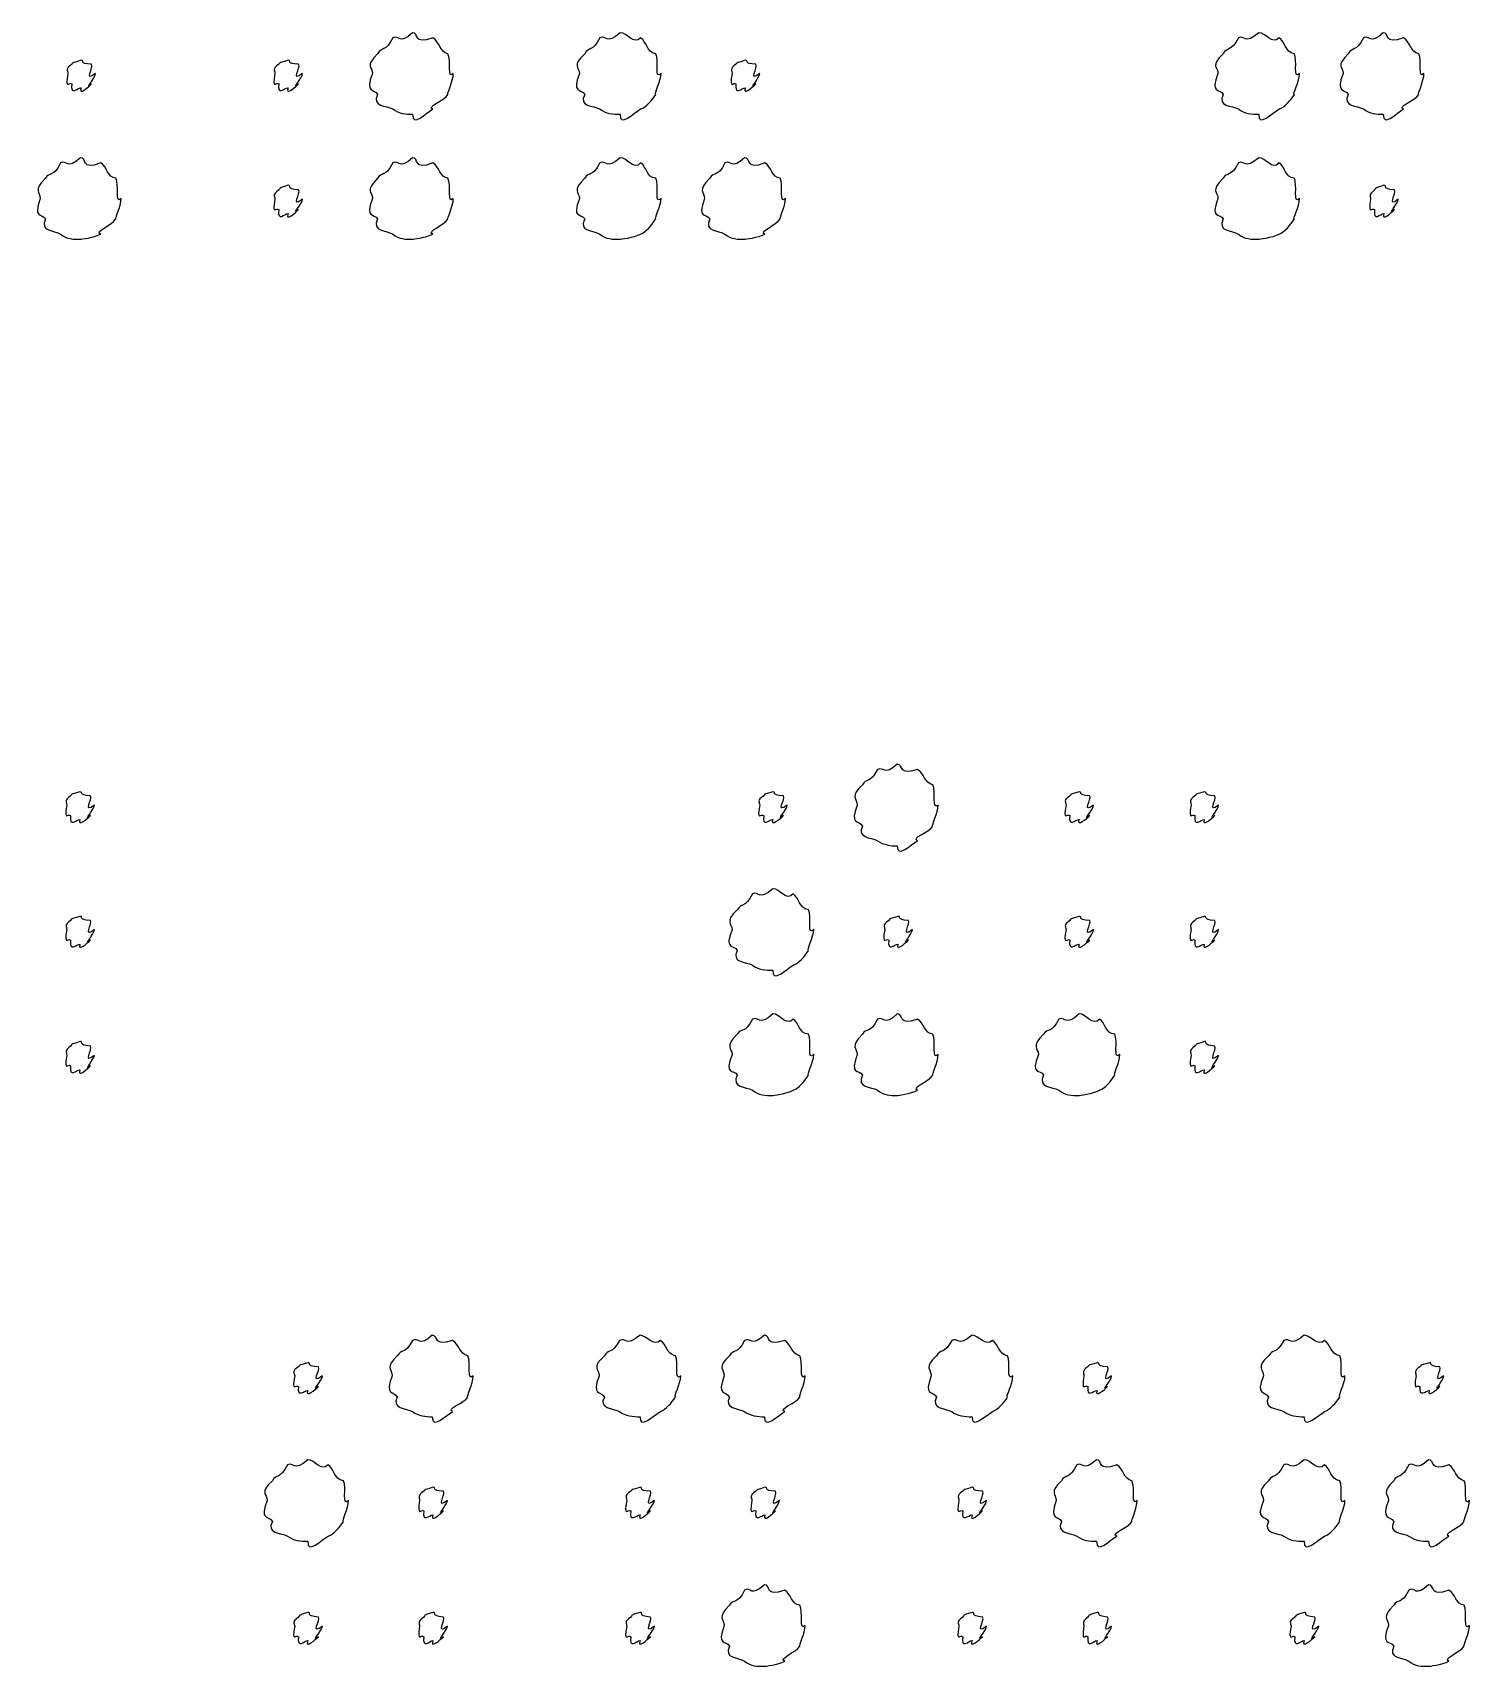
# Model space of a CAD drawing. Header units: millimetres. Extents: x -178 to -32, y 41 to 266.
# Drawn here: x -106.83 to -94.79, y 239.53 to 253.21 of the extents above; entities that cross this region are included whole.
import ezdxf

# ---------------------------------------------------------------- set-up
doc = ezdxf.new("R2010")
doc.units = ezdxf.units.MM
doc.layers.get('0').update_dxf_attribs({"linetype": 'CONTINUOUS'})

msp = doc.modelspace()

# ---------------------------------------------------------------- linework, layer by layer
at = {"color": 0}
for p, q in [((-103.643, 253.214), (-103.643, 253.214)), ((-101.903, 253.214), (-101.903, 253.214)), ((-96.5532, 253.214), (-96.5532, 253.214)), ((-95.5114, 253.214), (-95.5114, 253.214)), ((-106.42, 252.983), (-106.42, 252.983)), ((-104.685, 252.983), (-104.685, 252.983)), ((-100.855, 252.983), (-100.855, 252.983)), ((-106.425, 252.167), (-106.425, 252.167)), ((-103.643, 252.167), (-103.643, 252.167)), ((-101.903, 252.167), (-101.903, 252.167)), ((-100.861, 252.167), (-100.861, 252.167)), ((-96.5532, 252.167), (-96.5532, 252.167)), ((-104.685, 251.936), (-104.685, 251.936)), ((-95.5058, 251.936), (-95.5058, 251.936)), ((-99.5821, 247.088), (-99.5821, 247.088)), ((-106.43, 246.856), (-106.43, 246.856)), ((-100.624, 246.856), (-100.624, 246.856)), ((-98.0581, 246.856), (-98.0581, 246.856)), ((-97.0107, 246.856), (-97.0107, 246.856)), ((-100.624, 246.046), (-100.624, 246.046)), ((-106.43, 245.814), (-106.43, 245.814)), ((-99.5765, 245.814), (-99.5765, 245.814)), ((-98.0581, 245.814), (-98.0581, 245.814)), ((-97.0107, 245.814), (-97.0107, 245.814)), ((-100.624, 244.999), (-100.624, 244.999)), ((-99.5821, 244.999), (-99.5821, 244.999)), ((-98.0581, 244.999), (-98.0581, 244.999)), ((-106.43, 244.767), (-106.43, 244.767)), ((-97.0107, 244.767), (-97.0107, 244.767)), ((-103.478, 242.307), (-103.478, 242.307)), ((-101.737, 242.307), (-101.737, 242.307)), ((-100.695, 242.307), (-100.695, 242.307)), ((-98.9552, 242.307), (-98.9552, 242.307)), ((-96.1729, 242.307), (-96.1729, 242.307)), ((-104.52, 242.076), (-104.52, 242.076)), ((-97.9078, 242.076), (-97.9078, 242.076)), ((-95.1255, 242.076), (-95.1255, 242.076)), ((-104.52, 241.265), (-104.52, 241.265)), ((-97.9135, 241.265), (-97.9135, 241.265)), ((-96.1729, 241.265), (-96.1729, 241.265)), ((-95.1311, 241.265), (-95.1311, 241.265)), ((-103.472, 241.034), (-103.472, 241.034)), ((-101.737, 241.034), (-101.737, 241.034)), ((-100.69, 241.034), (-100.69, 241.034)), ((-98.9552, 241.034), (-98.9552, 241.034)), ((-100.695, 240.218), (-100.695, 240.218)), ((-95.1311, 240.218), (-95.1311, 240.218)), ((-104.52, 239.987), (-104.52, 239.987)), ((-103.472, 239.987), (-103.472, 239.987)), ((-101.737, 239.987), (-101.737, 239.987)), ((-98.9552, 239.987), (-98.9552, 239.987)), ((-97.9078, 239.987), (-97.9078, 239.987)), ((-96.1729, 239.987), (-96.1729, 239.987))]:
    msp.add_line(p, q, dxfattribs=at)
for points in [[(-103.643, 253.214), (-103.756, 253.107), (-103.753, 253.199), (-103.808, 253.17)], [(-103.472, 253.17), (-103.643, 253.107), (-103.584, 253.214), (-103.643, 253.214)], [(-101.903, 253.214), (-102.025, 253.107), (-102.018, 253.199), (-102.074, 253.17)], [(-101.732, 253.17), (-101.79, 253.107), (-101.843, 253.214), (-101.903, 253.214)], [(-96.5532, 253.214), (-96.6759, 253.107), (-96.6689, 253.199), (-96.7239, 253.17)], [(-96.3824, 253.17), (-96.4403, 253.107), (-96.4939, 253.214), (-96.5532, 253.214)], [(-95.5114, 253.214), (-95.6243, 253.107), (-95.6215, 253.199), (-95.6769, 253.17)], [(-95.3407, 253.17), (-95.5114, 253.107), (-95.4521, 253.214), (-95.5114, 253.214)], [(-103.808, 253.17), (-103.867, 253.049), (-103.905, 253.096), (-103.935, 253.038)], [(-103.346, 253.038), (-103.414, 253.049), (-103.417, 253.14), (-103.472, 253.17)], [(-102.074, 253.17), (-102.136, 253.049), (-102.17, 253.096), (-102.2, 253.038)], [(-101.605, 253.038), (-101.684, 253.049), (-101.679, 253.14), (-101.732, 253.17)], [(-96.7239, 253.17), (-96.786, 253.049), (-96.8206, 253.096), (-96.8509, 253.038)], [(-96.2554, 253.038), (-96.3341, 253.049), (-96.3299, 253.14), (-96.3824, 253.17)], [(-95.6769, 253.17), (-95.7347, 253.049), (-95.7732, 253.096), (-95.8035, 253.038)], [(-95.2137, 253.038), (-95.2828, 253.049), (-95.2853, 253.14), (-95.3407, 253.17)], [(-106.497, 252.95), (-106.554, 252.909), (-106.53, 252.902), (-106.53, 252.873)], [(-106.42, 252.983), (-106.51, 252.953), (-106.475, 252.972), (-106.497, 252.95)], [(-106.332, 252.95), (-106.443, 252.953), (-106.383, 252.983), (-106.42, 252.983)], [(-106.299, 252.873), (-106.399, 252.791), (-106.31, 252.928), (-106.332, 252.95)], [(-104.762, 252.95), (-104.823, 252.909), (-104.795, 252.902), (-104.795, 252.873)], [(-104.685, 252.983), (-104.779, 252.953), (-104.74, 252.972), (-104.762, 252.95)], [(-104.597, 252.95), (-104.713, 252.953), (-104.648, 252.983), (-104.685, 252.983)], [(-104.564, 252.873), (-104.668, 252.791), (-104.575, 252.928), (-104.597, 252.95)], [(-103.935, 253.038), (-104.043, 252.935), (-103.979, 252.928), (-103.979, 252.873)], [(-103.301, 252.873), (-103.356, 252.817), (-103.315, 252.983), (-103.346, 253.038)], [(-102.2, 253.038), (-102.312, 252.935), (-102.245, 252.928), (-102.245, 252.873)], [(-101.561, 252.873), (-101.622, 252.817), (-101.575, 252.983), (-101.605, 253.038)], [(-100.933, 252.95), (-100.989, 252.909), (-100.966, 252.902), (-100.966, 252.873)], [(-100.855, 252.983), (-100.945, 252.953), (-100.911, 252.972), (-100.933, 252.95)], [(-100.767, 252.95), (-100.879, 252.953), (-100.818, 252.983), (-100.855, 252.983)], [(-100.734, 252.873), (-100.835, 252.791), (-100.745, 252.928), (-100.767, 252.95)], [(-96.8509, 253.038), (-96.9624, 252.935), (-96.895, 252.928), (-96.895, 252.873)], [(-96.2113, 252.873), (-96.272, 252.817), (-96.2251, 252.983), (-96.2554, 253.038)], [(-95.8035, 253.038), (-95.9111, 252.935), (-95.8476, 252.928), (-95.8476, 252.873)], [(-95.1696, 252.873), (-95.2246, 252.817), (-95.1833, 252.983), (-95.2137, 253.038)], [(-106.53, 252.873), (-106.554, 252.725), (-106.519, 252.807), (-106.497, 252.785)], [(-106.332, 252.785), (-106.399, 252.725), (-106.299, 252.835), (-106.299, 252.873)], [(-104.795, 252.873), (-104.823, 252.725), (-104.784, 252.807), (-104.762, 252.785)], [(-104.597, 252.785), (-104.668, 252.725), (-104.564, 252.835), (-104.564, 252.873)], [(-103.979, 252.873), (-104.043, 252.699), (-103.964, 252.752), (-103.935, 252.696)], [(-103.346, 252.696), (-103.356, 252.699), (-103.301, 252.809), (-103.301, 252.873)], [(-102.245, 252.873), (-102.312, 252.699), (-102.229, 252.752), (-102.2, 252.696)], [(-101.605, 252.696), (-101.622, 252.699), (-101.561, 252.809), (-101.561, 252.873)], [(-100.966, 252.873), (-100.989, 252.725), (-100.955, 252.807), (-100.933, 252.785)], [(-100.767, 252.785), (-100.835, 252.725), (-100.734, 252.835), (-100.734, 252.873)], [(-96.895, 252.873), (-96.9624, 252.699), (-96.8798, 252.752), (-96.8509, 252.696)], [(-96.2554, 252.696), (-96.272, 252.699), (-96.2113, 252.809), (-96.2113, 252.873)], [(-95.8476, 252.873), (-95.9111, 252.699), (-95.8324, 252.752), (-95.8035, 252.696)], [(-95.2137, 252.696), (-95.2246, 252.699), (-95.1696, 252.809), (-95.1696, 252.873)], [(-106.497, 252.785), (-106.51, 252.681), (-106.449, 252.752), (-106.42, 252.752)], [(-106.42, 252.752), (-106.443, 252.681), (-106.354, 252.762), (-106.332, 252.785)], [(-104.762, 252.785), (-104.779, 252.681), (-104.714, 252.752), (-104.685, 252.752)], [(-104.685, 252.752), (-104.713, 252.681), (-104.619, 252.762), (-104.597, 252.785)], [(-103.935, 252.696), (-103.985, 252.593), (-103.864, 252.604), (-103.808, 252.575)], [(-103.472, 252.575), (-103.533, 252.593), (-103.374, 252.644), (-103.346, 252.696)], [(-102.2, 252.696), (-102.253, 252.593), (-102.129, 252.604), (-102.074, 252.575)], [(-101.732, 252.575), (-101.684, 252.593), (-101.638, 252.644), (-101.605, 252.696)], [(-100.933, 252.785), (-100.945, 252.681), (-100.884, 252.752), (-100.855, 252.752)], [(-100.855, 252.752), (-100.879, 252.681), (-100.789, 252.762), (-100.767, 252.785)], [(-96.8509, 252.696), (-96.9031, 252.593), (-96.7793, 252.604), (-96.7239, 252.575)], [(-96.3824, 252.575), (-96.3341, 252.593), (-96.2886, 252.644), (-96.2554, 252.696)], [(-95.8035, 252.696), (-95.8532, 252.593), (-95.7319, 252.604), (-95.6769, 252.575)], [(-95.3407, 252.575), (-95.401, 252.593), (-95.2426, 252.644), (-95.2137, 252.696)], [(-103.808, 252.575), (-103.756, 252.534), (-103.698, 252.531), (-103.643, 252.531)], [(-103.643, 252.531), (-103.643, 252.417), (-103.528, 252.545), (-103.472, 252.575)], [(-102.074, 252.575), (-102.025, 252.534), (-101.961, 252.531), (-101.903, 252.531)], [(-101.903, 252.531), (-101.908, 252.417), (-101.787, 252.545), (-101.732, 252.575)], [(-96.7239, 252.575), (-96.6759, 252.534), (-96.611, 252.531), (-96.5532, 252.531)], [(-96.5532, 252.531), (-96.5588, 252.417), (-96.4374, 252.545), (-96.3824, 252.575)], [(-95.6769, 252.575), (-95.6243, 252.534), (-95.5664, 252.531), (-95.5114, 252.531)], [(-95.5114, 252.531), (-95.5114, 252.417), (-95.3957, 252.545), (-95.3407, 252.575)], [(-106.591, 252.123), (-106.649, 251.998), (-106.687, 252.052), (-106.718, 251.996)], [(-106.425, 252.167), (-106.539, 252.057), (-106.536, 252.152), (-106.591, 252.123)], [(-106.255, 252.123), (-106.425, 252.057), (-106.366, 252.167), (-106.425, 252.167)], [(-106.128, 251.996), (-106.197, 251.998), (-106.2, 252.093), (-106.255, 252.123)], [(-103.808, 252.123), (-103.867, 251.998), (-103.905, 252.052), (-103.935, 251.996)], [(-103.643, 252.167), (-103.756, 252.057), (-103.753, 252.152), (-103.808, 252.123)], [(-103.472, 252.123), (-103.643, 252.057), (-103.584, 252.167), (-103.643, 252.167)], [(-103.346, 251.996), (-103.414, 251.998), (-103.417, 252.093), (-103.472, 252.123)], [(-102.074, 252.123), (-102.136, 251.998), (-102.17, 252.052), (-102.2, 251.996)], [(-101.903, 252.167), (-102.025, 252.057), (-102.018, 252.152), (-102.074, 252.123)], [(-101.732, 252.123), (-101.79, 252.057), (-101.843, 252.167), (-101.903, 252.167)], [(-101.605, 251.996), (-101.684, 251.998), (-101.679, 252.093), (-101.732, 252.123)], [(-101.026, 252.123), (-101.084, 251.998), (-101.123, 252.052), (-101.153, 251.996)], [(-100.861, 252.167), (-100.974, 252.057), (-100.971, 252.152), (-101.026, 252.123)], [(-100.69, 252.123), (-100.861, 252.057), (-100.802, 252.167), (-100.861, 252.167)], [(-100.563, 251.996), (-100.632, 251.998), (-100.635, 252.093), (-100.69, 252.123)], [(-96.7239, 252.123), (-96.786, 251.998), (-96.8206, 252.052), (-96.8509, 251.996)], [(-96.5532, 252.167), (-96.6759, 252.057), (-96.6689, 252.152), (-96.7239, 252.123)], [(-96.3824, 252.123), (-96.4403, 252.057), (-96.4939, 252.167), (-96.5532, 252.167)], [(-96.2554, 251.996), (-96.3341, 251.998), (-96.3299, 252.093), (-96.3824, 252.123)], [(-106.718, 251.996), (-106.825, 251.888), (-106.762, 251.883), (-106.762, 251.825)], [(-106.084, 251.825), (-106.139, 251.77), (-106.098, 251.941), (-106.128, 251.996)], [(-103.935, 251.996), (-104.043, 251.888), (-103.979, 251.883), (-103.979, 251.825)], [(-103.301, 251.825), (-103.356, 251.77), (-103.315, 251.941), (-103.346, 251.996)], [(-102.2, 251.996), (-102.312, 251.888), (-102.245, 251.883), (-102.245, 251.825)], [(-101.561, 251.825), (-101.622, 251.77), (-101.575, 251.941), (-101.605, 251.996)], [(-101.153, 251.996), (-101.261, 251.888), (-101.197, 251.883), (-101.197, 251.825)], [(-100.519, 251.825), (-100.574, 251.77), (-100.533, 251.941), (-100.563, 251.996)], [(-96.8509, 251.996), (-96.9624, 251.888), (-96.895, 251.883), (-96.895, 251.825)], [(-96.2113, 251.825), (-96.272, 251.77), (-96.2251, 251.941), (-96.2554, 251.996)], [(-104.762, 251.897), (-104.823, 251.854), (-104.795, 251.849), (-104.795, 251.82)], [(-104.685, 251.936), (-104.779, 251.903), (-104.74, 251.922), (-104.762, 251.897)], [(-104.597, 251.897), (-104.713, 251.903), (-104.648, 251.936), (-104.685, 251.936)], [(-104.564, 251.82), (-104.668, 251.737), (-104.575, 251.875), (-104.597, 251.897)], [(-95.583, 251.897), (-95.6395, 251.854), (-95.6162, 251.849), (-95.6162, 251.82)], [(-95.5058, 251.936), (-95.5954, 251.903), (-95.5611, 251.922), (-95.583, 251.897)], [(-95.4176, 251.897), (-95.5294, 251.903), (-95.4687, 251.936), (-95.5058, 251.936)], [(-95.3848, 251.82), (-95.4853, 251.737), (-95.3957, 251.875), (-95.4176, 251.897)], [(-106.762, 251.825), (-106.825, 251.649), (-106.747, 251.706), (-106.718, 251.655)], [(-106.128, 251.655), (-106.139, 251.649), (-106.084, 251.762), (-106.084, 251.825)], [(-104.795, 251.82), (-104.823, 251.674), (-104.784, 251.757), (-104.762, 251.732)], [(-104.762, 251.732), (-104.779, 251.627), (-104.714, 251.699), (-104.685, 251.699)], [(-104.685, 251.699), (-104.713, 251.627), (-104.619, 251.71), (-104.597, 251.732)], [(-104.597, 251.732), (-104.668, 251.674), (-104.564, 251.787), (-104.564, 251.82)], [(-103.979, 251.825), (-104.043, 251.649), (-103.964, 251.706), (-103.935, 251.655)], [(-103.346, 251.655), (-103.356, 251.649), (-103.301, 251.762), (-103.301, 251.825)], [(-102.245, 251.825), (-102.312, 251.649), (-102.229, 251.706), (-102.2, 251.655)], [(-101.605, 251.655), (-101.622, 251.649), (-101.561, 251.762), (-101.561, 251.825)], [(-101.197, 251.825), (-101.261, 251.649), (-101.182, 251.706), (-101.153, 251.655)], [(-100.563, 251.655), (-100.574, 251.649), (-100.519, 251.762), (-100.519, 251.825)], [(-96.895, 251.825), (-96.9624, 251.649), (-96.8798, 251.706), (-96.8509, 251.655)], [(-96.2554, 251.655), (-96.272, 251.649), (-96.2113, 251.762), (-96.2113, 251.825)], [(-95.6162, 251.82), (-95.6395, 251.674), (-95.6052, 251.757), (-95.583, 251.732)], [(-95.583, 251.732), (-95.5954, 251.627), (-95.5347, 251.699), (-95.5058, 251.699)], [(-95.5058, 251.699), (-95.5294, 251.627), (-95.4398, 251.71), (-95.4176, 251.732)], [(-95.4176, 251.732), (-95.4853, 251.674), (-95.3848, 251.787), (-95.3848, 251.82)], [(-106.718, 251.655), (-106.767, 251.546), (-106.646, 251.561), (-106.591, 251.528)], [(-106.255, 251.528), (-106.315, 251.546), (-106.157, 251.602), (-106.128, 251.655)], [(-103.935, 251.655), (-103.985, 251.546), (-103.864, 251.561), (-103.808, 251.528)], [(-103.472, 251.528), (-103.533, 251.546), (-103.374, 251.602), (-103.346, 251.655)], [(-102.2, 251.655), (-102.253, 251.546), (-102.129, 251.561), (-102.074, 251.528)], [(-101.732, 251.528), (-101.684, 251.546), (-101.638, 251.602), (-101.605, 251.655)], [(-101.153, 251.655), (-101.203, 251.546), (-101.081, 251.561), (-101.026, 251.528)], [(-100.69, 251.528), (-100.751, 251.546), (-100.592, 251.602), (-100.563, 251.655)], [(-96.8509, 251.655), (-96.9031, 251.546), (-96.7793, 251.561), (-96.7239, 251.528)], [(-96.3824, 251.528), (-96.3341, 251.546), (-96.2886, 251.602), (-96.2554, 251.655)], [(-106.591, 251.528), (-106.539, 251.484), (-106.481, 251.484), (-106.425, 251.484)], [(-106.425, 251.484), (-106.425, 251.484), (-106.31, 251.497), (-106.255, 251.528)], [(-103.808, 251.528), (-103.756, 251.484), (-103.698, 251.484), (-103.643, 251.484)], [(-103.643, 251.484), (-103.643, 251.484), (-103.528, 251.497), (-103.472, 251.528)], [(-102.074, 251.528), (-102.025, 251.484), (-101.961, 251.484), (-101.903, 251.484)], [(-101.903, 251.484), (-101.908, 251.484), (-101.787, 251.497), (-101.732, 251.528)], [(-101.026, 251.528), (-100.974, 251.484), (-100.916, 251.484), (-100.861, 251.484)], [(-100.861, 251.484), (-100.861, 251.484), (-100.745, 251.497), (-100.69, 251.528)], [(-96.7239, 251.528), (-96.6759, 251.484), (-96.611, 251.484), (-96.5532, 251.484)], [(-96.5532, 251.484), (-96.5588, 251.484), (-96.4374, 251.497), (-96.3824, 251.528)], [(-99.7476, 247.044), (-99.8054, 246.928), (-99.8439, 246.972), (-99.8742, 246.917)], [(-99.5821, 247.088), (-99.695, 246.986), (-99.6925, 247.072), (-99.7476, 247.044)], [(-99.4114, 247.044), (-99.5821, 246.986), (-99.5228, 247.088), (-99.5821, 247.088)], [(-99.2844, 246.917), (-99.3535, 246.928), (-99.356, 247.013), (-99.4114, 247.044)], [(-99.8742, 246.917), (-99.9818, 246.818), (-99.9183, 246.804), (-99.9183, 246.746)], [(-99.2403, 246.746), (-99.2957, 246.699), (-99.254, 246.862), (-99.2844, 246.917)], [(-106.507, 246.823), (-106.563, 246.787), (-106.54, 246.775), (-106.54, 246.746)], [(-106.43, 246.856), (-106.519, 246.832), (-106.485, 246.845), (-106.507, 246.823)], [(-106.341, 246.823), (-106.453, 246.832), (-106.392, 246.856), (-106.43, 246.856)], [(-106.308, 246.746), (-106.409, 246.67), (-106.319, 246.801), (-106.341, 246.823)], [(-100.701, 246.823), (-100.762, 246.787), (-100.734, 246.775), (-100.734, 246.746)], [(-100.624, 246.856), (-100.718, 246.832), (-100.679, 246.845), (-100.701, 246.823)], [(-100.536, 246.823), (-100.651, 246.832), (-100.587, 246.856), (-100.624, 246.856)], [(-100.503, 246.746), (-100.607, 246.67), (-100.514, 246.801), (-100.536, 246.823)], [(-98.135, 246.823), (-98.1957, 246.787), (-98.1682, 246.775), (-98.1682, 246.746)], [(-98.0581, 246.856), (-98.1516, 246.832), (-98.1131, 246.845), (-98.135, 246.823)], [(-97.9699, 246.823), (-98.0856, 246.832), (-98.0207, 246.856), (-98.0581, 246.856)], [(-97.9368, 246.746), (-98.0415, 246.67), (-97.9477, 246.801), (-97.9699, 246.823)], [(-97.088, 246.823), (-97.1444, 246.787), (-97.1208, 246.775), (-97.1208, 246.746)], [(-97.0107, 246.856), (-97.1003, 246.832), (-97.0657, 246.845), (-97.088, 246.823)], [(-96.9225, 246.823), (-97.034, 246.832), (-96.9733, 246.856), (-97.0107, 246.856)], [(-96.8894, 246.746), (-96.9899, 246.67), (-96.9003, 246.801), (-96.9225, 246.823)], [(-106.54, 246.746), (-106.563, 246.604), (-106.529, 246.68), (-106.507, 246.658)], [(-106.507, 246.658), (-106.519, 246.56), (-106.458, 246.625), (-106.43, 246.625)], [(-106.43, 246.625), (-106.453, 246.56), (-106.364, 246.636), (-106.341, 246.658)], [(-106.341, 246.658), (-106.409, 246.604), (-106.308, 246.709), (-106.308, 246.746)], [(-100.734, 246.746), (-100.762, 246.604), (-100.723, 246.68), (-100.701, 246.658)], [(-100.701, 246.658), (-100.718, 246.56), (-100.653, 246.625), (-100.624, 246.625)], [(-100.624, 246.625), (-100.651, 246.56), (-100.558, 246.636), (-100.536, 246.658)], [(-100.536, 246.658), (-100.607, 246.604), (-100.503, 246.709), (-100.503, 246.746)], [(-99.9183, 246.746), (-99.9818, 246.578), (-99.9031, 246.625), (-99.8742, 246.57)], [(-99.2844, 246.57), (-99.2957, 246.578), (-99.2403, 246.683), (-99.2403, 246.746)], [(-98.1682, 246.746), (-98.1957, 246.604), (-98.1572, 246.68), (-98.135, 246.658)], [(-98.135, 246.658), (-98.1516, 246.56), (-98.087, 246.625), (-98.0581, 246.625)], [(-98.0581, 246.625), (-98.0856, 246.56), (-97.9918, 246.636), (-97.9699, 246.658)], [(-97.9699, 246.658), (-98.0415, 246.604), (-97.9368, 246.709), (-97.9368, 246.746)], [(-97.1208, 246.746), (-97.1444, 246.604), (-97.1098, 246.68), (-97.088, 246.658)], [(-97.088, 246.658), (-97.1003, 246.56), (-97.0396, 246.625), (-97.0107, 246.625)], [(-97.0107, 246.625), (-97.034, 246.56), (-96.9444, 246.636), (-96.9225, 246.658)], [(-96.9225, 246.658), (-96.9899, 246.604), (-96.8894, 246.709), (-96.8894, 246.746)], [(-99.8742, 246.57), (-99.924, 246.472), (-99.8026, 246.477), (-99.7476, 246.448)], [(-99.4114, 246.448), (-99.472, 246.472), (-99.3133, 246.517), (-99.2844, 246.57)], [(-99.7476, 246.448), (-99.695, 246.412), (-99.6371, 246.404), (-99.5821, 246.404)], [(-99.5821, 246.404), (-99.5821, 246.295), (-99.4664, 246.418), (-99.4114, 246.448)], [(-100.795, 246.002), (-100.857, 245.88), (-100.891, 245.927), (-100.922, 245.87)], [(-100.624, 246.046), (-100.747, 245.938), (-100.74, 246.031), (-100.795, 246.002)], [(-100.453, 246.002), (-100.511, 245.938), (-100.565, 246.046), (-100.624, 246.046)], [(-100.326, 245.87), (-100.405, 245.88), (-100.401, 245.971), (-100.453, 246.002)], [(-106.43, 245.814), (-106.519, 245.784), (-106.485, 245.804), (-106.507, 245.781)], [(-106.341, 245.781), (-106.453, 245.784), (-106.392, 245.814), (-106.43, 245.814)], [(-100.922, 245.87), (-101.033, 245.766), (-100.966, 245.759), (-100.966, 245.704)], [(-100.282, 245.704), (-100.343, 245.649), (-100.296, 245.814), (-100.326, 245.87)], [(-99.5765, 245.814), (-99.6661, 245.784), (-99.6318, 245.804), (-99.6537, 245.781)], [(-99.4883, 245.781), (-99.6001, 245.784), (-99.5394, 245.814), (-99.5765, 245.814)], [(-98.0581, 245.814), (-98.1516, 245.784), (-98.1131, 245.804), (-98.135, 245.781)], [(-97.9699, 245.781), (-98.0856, 245.784), (-98.0207, 245.814), (-98.0581, 245.814)], [(-97.0107, 245.814), (-97.1003, 245.784), (-97.0657, 245.804), (-97.088, 245.781)], [(-96.9225, 245.781), (-97.034, 245.784), (-96.9733, 245.814), (-97.0107, 245.814)], [(-106.507, 245.781), (-106.563, 245.74), (-106.54, 245.733), (-106.54, 245.704)], [(-106.54, 245.704), (-106.563, 245.557), (-106.529, 245.638), (-106.507, 245.616)], [(-106.308, 245.704), (-106.409, 245.623), (-106.319, 245.759), (-106.341, 245.781)], [(-106.341, 245.616), (-106.409, 245.557), (-106.308, 245.667), (-106.308, 245.704)], [(-100.966, 245.704), (-101.033, 245.531), (-100.951, 245.583), (-100.922, 245.528)], [(-100.326, 245.528), (-100.343, 245.531), (-100.282, 245.641), (-100.282, 245.704)], [(-99.6537, 245.781), (-99.7102, 245.74), (-99.6869, 245.733), (-99.6869, 245.704)], [(-99.6869, 245.704), (-99.7102, 245.557), (-99.6759, 245.638), (-99.6537, 245.616)], [(-99.4555, 245.704), (-99.556, 245.623), (-99.4664, 245.759), (-99.4883, 245.781)], [(-99.4883, 245.616), (-99.556, 245.557), (-99.4555, 245.667), (-99.4555, 245.704)], [(-98.135, 245.781), (-98.1957, 245.74), (-98.1682, 245.733), (-98.1682, 245.704)], [(-98.1682, 245.704), (-98.1957, 245.557), (-98.1572, 245.638), (-98.135, 245.616)], [(-97.9368, 245.704), (-98.0415, 245.623), (-97.9477, 245.759), (-97.9699, 245.781)], [(-97.9699, 245.616), (-98.0415, 245.557), (-97.9368, 245.667), (-97.9368, 245.704)], [(-97.088, 245.781), (-97.1444, 245.74), (-97.1208, 245.733), (-97.1208, 245.704)], [(-97.1208, 245.704), (-97.1444, 245.557), (-97.1098, 245.638), (-97.088, 245.616)], [(-96.8894, 245.704), (-96.9899, 245.623), (-96.9003, 245.759), (-96.9225, 245.781)], [(-96.9225, 245.616), (-96.9899, 245.557), (-96.8894, 245.667), (-96.8894, 245.704)], [(-106.507, 245.616), (-106.519, 245.513), (-106.458, 245.583), (-106.43, 245.583)], [(-106.43, 245.583), (-106.453, 245.513), (-106.364, 245.594), (-106.341, 245.616)], [(-99.6537, 245.616), (-99.6661, 245.513), (-99.6054, 245.583), (-99.5765, 245.583)], [(-99.5765, 245.583), (-99.6001, 245.513), (-99.5105, 245.594), (-99.4883, 245.616)], [(-98.135, 245.616), (-98.1516, 245.513), (-98.087, 245.583), (-98.0581, 245.583)], [(-98.0581, 245.583), (-98.0856, 245.513), (-97.9918, 245.594), (-97.9699, 245.616)], [(-97.088, 245.616), (-97.1003, 245.513), (-97.0396, 245.583), (-97.0107, 245.583)], [(-97.0107, 245.583), (-97.034, 245.513), (-96.9444, 245.594), (-96.9225, 245.616)], [(-100.922, 245.528), (-100.974, 245.424), (-100.85, 245.436), (-100.795, 245.407)], [(-100.795, 245.407), (-100.747, 245.365), (-100.682, 245.363), (-100.624, 245.363)], [(-100.624, 245.363), (-100.63, 245.248), (-100.508, 245.376), (-100.453, 245.407)], [(-100.453, 245.407), (-100.405, 245.424), (-100.359, 245.475), (-100.326, 245.528)], [(-100.624, 244.999), (-100.747, 244.888), (-100.74, 244.983), (-100.795, 244.954)], [(-100.453, 244.954), (-100.511, 244.888), (-100.565, 244.999), (-100.624, 244.999)], [(-99.5821, 244.999), (-99.695, 244.888), (-99.6925, 244.983), (-99.7476, 244.954)], [(-99.4114, 244.954), (-99.5821, 244.888), (-99.5228, 244.999), (-99.5821, 244.999)], [(-98.0581, 244.999), (-98.1805, 244.888), (-98.1738, 244.983), (-98.2289, 244.954)], [(-97.887, 244.954), (-97.9449, 244.888), (-97.9988, 244.999), (-98.0581, 244.999)], [(-100.795, 244.954), (-100.857, 244.829), (-100.891, 244.883), (-100.922, 244.828)], [(-100.326, 244.828), (-100.405, 244.829), (-100.401, 244.924), (-100.453, 244.954)], [(-99.7476, 244.954), (-99.8054, 244.829), (-99.8439, 244.883), (-99.8742, 244.828)], [(-99.2844, 244.828), (-99.3535, 244.829), (-99.356, 244.924), (-99.4114, 244.954)], [(-98.2289, 244.954), (-98.2909, 244.829), (-98.3255, 244.883), (-98.3555, 244.828)], [(-97.7604, 244.828), (-97.839, 244.829), (-97.8348, 244.924), (-97.887, 244.954)], [(-106.507, 244.729), (-106.563, 244.686), (-106.54, 244.68), (-106.54, 244.651)], [(-106.43, 244.767), (-106.519, 244.734), (-106.485, 244.753), (-106.507, 244.729)], [(-106.341, 244.729), (-106.453, 244.734), (-106.392, 244.767), (-106.43, 244.767)], [(-106.308, 244.651), (-106.409, 244.569), (-106.319, 244.706), (-106.341, 244.729)], [(-100.922, 244.828), (-101.033, 244.719), (-100.966, 244.715), (-100.966, 244.657)], [(-100.282, 244.657), (-100.343, 244.602), (-100.296, 244.773), (-100.326, 244.828)], [(-99.8742, 244.828), (-99.9818, 244.719), (-99.9183, 244.715), (-99.9183, 244.657)], [(-99.2403, 244.657), (-99.2957, 244.602), (-99.254, 244.773), (-99.2844, 244.828)], [(-98.3555, 244.828), (-98.4673, 244.719), (-98.3996, 244.715), (-98.3996, 244.657)], [(-97.7163, 244.657), (-97.7769, 244.602), (-97.73, 244.773), (-97.7604, 244.828)], [(-97.088, 244.729), (-97.1444, 244.686), (-97.1208, 244.68), (-97.1208, 244.651)], [(-97.0107, 244.767), (-97.1003, 244.734), (-97.0657, 244.753), (-97.088, 244.729)], [(-96.9225, 244.729), (-97.034, 244.734), (-96.9733, 244.767), (-97.0107, 244.767)], [(-96.8894, 244.651), (-96.9899, 244.569), (-96.9003, 244.706), (-96.9225, 244.729)], [(-106.54, 244.651), (-106.563, 244.505), (-106.529, 244.588), (-106.507, 244.563)], [(-106.341, 244.563), (-106.409, 244.505), (-106.308, 244.618), (-106.308, 244.651)], [(-100.966, 244.657), (-101.033, 244.481), (-100.951, 244.537), (-100.922, 244.486)], [(-100.326, 244.486), (-100.343, 244.481), (-100.282, 244.594), (-100.282, 244.657)], [(-99.9183, 244.657), (-99.9818, 244.481), (-99.9031, 244.537), (-99.8742, 244.486)], [(-99.2844, 244.486), (-99.2957, 244.481), (-99.2403, 244.594), (-99.2403, 244.657)], [(-98.3996, 244.657), (-98.4673, 244.481), (-98.3844, 244.537), (-98.3555, 244.486)], [(-97.7604, 244.486), (-97.7769, 244.481), (-97.7163, 244.594), (-97.7163, 244.657)], [(-97.1208, 244.651), (-97.1444, 244.505), (-97.1098, 244.588), (-97.088, 244.563)], [(-96.9225, 244.563), (-96.9899, 244.505), (-96.8894, 244.618), (-96.8894, 244.651)], [(-106.507, 244.563), (-106.519, 244.458), (-106.458, 244.53), (-106.43, 244.53)], [(-106.43, 244.53), (-106.453, 244.458), (-106.364, 244.541), (-106.341, 244.563)], [(-100.922, 244.486), (-100.974, 244.377), (-100.85, 244.392), (-100.795, 244.359)], [(-100.453, 244.359), (-100.405, 244.377), (-100.359, 244.434), (-100.326, 244.486)], [(-99.8742, 244.486), (-99.924, 244.377), (-99.8026, 244.392), (-99.7476, 244.359)], [(-99.4114, 244.359), (-99.472, 244.377), (-99.3133, 244.434), (-99.2844, 244.486)], [(-98.3555, 244.486), (-98.4081, 244.377), (-98.2839, 244.392), (-98.2289, 244.359)], [(-97.887, 244.359), (-97.839, 244.377), (-97.7935, 244.434), (-97.7604, 244.486)], [(-97.088, 244.563), (-97.1003, 244.458), (-97.0396, 244.53), (-97.0107, 244.53)], [(-97.0107, 244.53), (-97.034, 244.458), (-96.9444, 244.541), (-96.9225, 244.563)], [(-100.795, 244.359), (-100.747, 244.315), (-100.682, 244.315), (-100.624, 244.315)], [(-100.624, 244.315), (-100.63, 244.315), (-100.508, 244.329), (-100.453, 244.359)], [(-99.7476, 244.359), (-99.695, 244.315), (-99.6371, 244.315), (-99.5821, 244.315)], [(-99.5821, 244.315), (-99.5821, 244.315), (-99.4664, 244.329), (-99.4114, 244.359)], [(-98.2289, 244.359), (-98.1805, 244.315), (-98.116, 244.315), (-98.0581, 244.315)], [(-98.0581, 244.315), (-98.0634, 244.315), (-97.9424, 244.329), (-97.887, 244.359)], [(-103.643, 242.263), (-103.701, 242.147), (-103.74, 242.191), (-103.77, 242.136)], [(-103.478, 242.307), (-103.591, 242.205), (-103.588, 242.292), (-103.643, 242.263)], [(-103.307, 242.263), (-103.478, 242.205), (-103.419, 242.307), (-103.478, 242.307)], [(-103.18, 242.136), (-103.249, 242.147), (-103.252, 242.233), (-103.307, 242.263)], [(-101.908, 242.263), (-101.97, 242.147), (-102.005, 242.191), (-102.035, 242.136)], [(-101.737, 242.307), (-101.86, 242.205), (-101.853, 242.292), (-101.908, 242.263)], [(-101.566, 242.263), (-101.624, 242.205), (-101.678, 242.307), (-101.737, 242.307)], [(-101.44, 242.136), (-101.518, 242.147), (-101.514, 242.233), (-101.566, 242.263)], [(-100.861, 242.263), (-100.919, 242.147), (-100.957, 242.191), (-100.988, 242.136)], [(-100.695, 242.307), (-100.809, 242.205), (-100.806, 242.292), (-100.861, 242.263)], [(-100.525, 242.263), (-100.695, 242.205), (-100.636, 242.307), (-100.695, 242.307)], [(-100.398, 242.136), (-100.467, 242.147), (-100.47, 242.233), (-100.525, 242.263)], [(-99.126, 242.263), (-99.1881, 242.147), (-99.2223, 242.191), (-99.2526, 242.136)], [(-98.9552, 242.307), (-99.0776, 242.205), (-99.0709, 242.292), (-99.126, 242.263)], [(-98.7841, 242.263), (-98.842, 242.205), (-98.896, 242.307), (-98.9552, 242.307)], [(-98.6575, 242.136), (-98.7361, 242.147), (-98.7319, 242.233), (-98.7841, 242.263)], [(-96.3436, 242.263), (-96.4057, 242.147), (-96.4403, 242.191), (-96.4706, 242.136)], [(-96.1729, 242.307), (-96.2956, 242.205), (-96.2886, 242.292), (-96.3436, 242.263)], [(-96.0021, 242.263), (-96.06, 242.205), (-96.1136, 242.307), (-96.1729, 242.307)], [(-95.8751, 242.136), (-95.9538, 242.147), (-95.9496, 242.233), (-96.0021, 242.263)], [(-103.77, 242.136), (-103.878, 242.037), (-103.814, 242.024), (-103.814, 241.966)], [(-103.136, 241.966), (-103.191, 241.919), (-103.15, 242.081), (-103.18, 242.136)], [(-102.035, 242.136), (-102.147, 242.037), (-102.079, 242.024), (-102.079, 241.966)], [(-101.396, 241.966), (-101.456, 241.919), (-101.409, 242.081), (-101.44, 242.136)], [(-100.988, 242.136), (-101.095, 242.037), (-101.032, 242.024), (-101.032, 241.966)], [(-100.354, 241.966), (-100.409, 241.919), (-100.368, 242.081), (-100.398, 242.136)], [(-99.2526, 242.136), (-99.3644, 242.037), (-99.2967, 242.024), (-99.2967, 241.966)], [(-98.6134, 241.966), (-98.6741, 241.919), (-98.6271, 242.081), (-98.6575, 242.136)], [(-96.4706, 242.136), (-96.5821, 242.037), (-96.5147, 242.024), (-96.5147, 241.966)], [(-95.831, 241.966), (-95.8917, 241.919), (-95.8448, 242.081), (-95.8751, 242.136)], [(-104.597, 242.043), (-104.658, 242.007), (-104.63, 241.995), (-104.63, 241.966)], [(-104.52, 242.076), (-104.613, 242.051), (-104.575, 242.065), (-104.597, 242.043)], [(-104.431, 242.043), (-104.547, 242.051), (-104.483, 242.076), (-104.52, 242.076)], [(-104.398, 241.966), (-104.503, 241.89), (-104.41, 242.021), (-104.431, 242.043)], [(-97.9851, 242.043), (-98.0415, 242.007), (-98.0179, 241.995), (-98.0179, 241.966)], [(-97.9078, 242.076), (-97.9974, 242.051), (-97.9629, 242.065), (-97.9851, 242.043)], [(-97.8196, 242.043), (-97.9311, 242.051), (-97.8704, 242.076), (-97.9078, 242.076)], [(-97.7865, 241.966), (-97.887, 241.89), (-97.7974, 242.021), (-97.8196, 242.043)], [(-95.2027, 242.043), (-95.2592, 242.007), (-95.2359, 241.995), (-95.2359, 241.966)], [(-95.1255, 242.076), (-95.2151, 242.051), (-95.1805, 242.065), (-95.2027, 242.043)], [(-95.0373, 242.043), (-95.1491, 242.051), (-95.0884, 242.076), (-95.1255, 242.076)], [(-95.0041, 241.966), (-95.105, 241.89), (-95.0154, 242.021), (-95.0373, 242.043)], [(-104.63, 241.966), (-104.658, 241.824), (-104.619, 241.899), (-104.597, 241.878)], [(-104.597, 241.878), (-104.613, 241.779), (-104.549, 241.844), (-104.52, 241.844)], [(-104.52, 241.844), (-104.547, 241.779), (-104.454, 241.855), (-104.431, 241.878)], [(-104.431, 241.878), (-104.503, 241.824), (-104.398, 241.928), (-104.398, 241.966)], [(-103.814, 241.966), (-103.878, 241.797), (-103.799, 241.844), (-103.77, 241.789)], [(-103.18, 241.789), (-103.191, 241.797), (-103.136, 241.902), (-103.136, 241.966)], [(-102.079, 241.966), (-102.147, 241.797), (-102.064, 241.844), (-102.035, 241.789)], [(-101.44, 241.789), (-101.456, 241.797), (-101.396, 241.902), (-101.396, 241.966)], [(-101.032, 241.966), (-101.095, 241.797), (-101.017, 241.844), (-100.988, 241.789)], [(-100.398, 241.789), (-100.409, 241.797), (-100.354, 241.902), (-100.354, 241.966)], [(-99.2967, 241.966), (-99.3644, 241.797), (-99.2815, 241.844), (-99.2526, 241.789)], [(-98.6575, 241.789), (-98.6741, 241.797), (-98.6134, 241.902), (-98.6134, 241.966)], [(-98.0179, 241.966), (-98.0415, 241.824), (-98.007, 241.899), (-97.9851, 241.878)], [(-97.9851, 241.878), (-97.9974, 241.779), (-97.9368, 241.844), (-97.9078, 241.844)], [(-97.9078, 241.844), (-97.9311, 241.779), (-97.8415, 241.855), (-97.8196, 241.878)], [(-97.8196, 241.878), (-97.887, 241.824), (-97.7865, 241.928), (-97.7865, 241.966)], [(-96.5147, 241.966), (-96.5821, 241.797), (-96.4995, 241.844), (-96.4706, 241.789)], [(-95.8751, 241.789), (-95.8917, 241.797), (-95.831, 241.902), (-95.831, 241.966)], [(-95.2359, 241.966), (-95.2592, 241.824), (-95.2246, 241.899), (-95.2027, 241.878)], [(-95.2027, 241.878), (-95.2151, 241.779), (-95.1544, 241.844), (-95.1255, 241.844)], [(-95.1255, 241.844), (-95.1491, 241.779), (-95.0595, 241.855), (-95.0373, 241.878)], [(-95.0373, 241.878), (-95.105, 241.824), (-95.0041, 241.928), (-95.0041, 241.966)], [(-103.77, 241.789), (-103.82, 241.691), (-103.698, 241.697), (-103.643, 241.668)], [(-103.307, 241.668), (-103.367, 241.691), (-103.209, 241.737), (-103.18, 241.789)], [(-102.035, 241.789), (-102.088, 241.691), (-101.963, 241.697), (-101.908, 241.668)], [(-101.566, 241.668), (-101.518, 241.691), (-101.473, 241.737), (-101.44, 241.789)], [(-100.988, 241.789), (-101.037, 241.691), (-100.916, 241.697), (-100.861, 241.668)], [(-100.525, 241.668), (-100.585, 241.691), (-100.427, 241.737), (-100.398, 241.789)], [(-99.2526, 241.789), (-99.3052, 241.691), (-99.181, 241.697), (-99.126, 241.668)], [(-98.7841, 241.668), (-98.7361, 241.691), (-98.6906, 241.737), (-98.6575, 241.789)], [(-96.4706, 241.789), (-96.5228, 241.691), (-96.399, 241.697), (-96.3436, 241.668)], [(-96.0021, 241.668), (-95.9538, 241.691), (-95.9083, 241.737), (-95.8751, 241.789)], [(-103.643, 241.668), (-103.591, 241.632), (-103.533, 241.624), (-103.478, 241.624)], [(-103.478, 241.624), (-103.478, 241.515), (-103.362, 241.638), (-103.307, 241.668)], [(-101.908, 241.668), (-101.86, 241.632), (-101.795, 241.624), (-101.737, 241.624)], [(-101.737, 241.624), (-101.743, 241.515), (-101.622, 241.638), (-101.566, 241.668)], [(-100.861, 241.668), (-100.809, 241.632), (-100.751, 241.624), (-100.695, 241.624)], [(-100.695, 241.624), (-100.695, 241.515), (-100.58, 241.638), (-100.525, 241.668)], [(-99.126, 241.668), (-99.0776, 241.632), (-99.0131, 241.624), (-98.9552, 241.624)], [(-98.9552, 241.624), (-98.9605, 241.515), (-98.8395, 241.638), (-98.7841, 241.668)], [(-96.3436, 241.668), (-96.2956, 241.632), (-96.2307, 241.624), (-96.1729, 241.624)], [(-96.1729, 241.624), (-96.1785, 241.515), (-96.0572, 241.638), (-96.0021, 241.668)], [(-104.69, 241.221), (-104.752, 241.1), (-104.787, 241.147), (-104.817, 241.089)], [(-104.52, 241.265), (-104.642, 241.158), (-104.635, 241.25), (-104.69, 241.221)], [(-104.349, 241.221), (-104.407, 241.158), (-104.46, 241.265), (-104.52, 241.265)], [(-104.222, 241.089), (-104.301, 241.1), (-104.296, 241.191), (-104.349, 241.221)], [(-98.0786, 241.221), (-98.1364, 241.1), (-98.1752, 241.147), (-98.2056, 241.089)], [(-97.9135, 241.265), (-98.0264, 241.158), (-98.0235, 241.25), (-98.0786, 241.221)], [(-97.7424, 241.221), (-97.9135, 241.158), (-97.8542, 241.265), (-97.9135, 241.265)], [(-97.6157, 241.089), (-97.6845, 241.1), (-97.6873, 241.191), (-97.7424, 241.221)], [(-96.3436, 241.221), (-96.4057, 241.1), (-96.4403, 241.147), (-96.4706, 241.089)], [(-96.1729, 241.265), (-96.2956, 241.158), (-96.2886, 241.25), (-96.3436, 241.221)], [(-96.0021, 241.221), (-96.06, 241.158), (-96.1136, 241.265), (-96.1729, 241.265)], [(-95.8751, 241.089), (-95.9538, 241.1), (-95.9496, 241.191), (-96.0021, 241.221)], [(-95.2966, 241.221), (-95.3544, 241.1), (-95.3929, 241.147), (-95.4232, 241.089)], [(-95.1311, 241.265), (-95.244, 241.158), (-95.2412, 241.25), (-95.2966, 241.221)], [(-94.96, 241.221), (-95.1311, 241.158), (-95.0718, 241.265), (-95.1311, 241.265)], [(-94.8334, 241.089), (-94.9022, 241.1), (-94.905, 241.191), (-94.96, 241.221)], [(-104.817, 241.089), (-104.929, 240.986), (-104.861, 240.979), (-104.861, 240.924)], [(-104.178, 240.924), (-104.238, 240.869), (-104.192, 241.034), (-104.222, 241.089)], [(-103.472, 241.034), (-103.562, 241.004), (-103.528, 241.023), (-103.549, 241.001)], [(-103.384, 241.001), (-103.496, 241.004), (-103.435, 241.034), (-103.472, 241.034)], [(-101.737, 241.034), (-101.831, 241.004), (-101.793, 241.023), (-101.814, 241.001)], [(-101.649, 241.001), (-101.765, 241.004), (-101.7, 241.034), (-101.737, 241.034)], [(-100.69, 241.034), (-100.78, 241.004), (-100.745, 241.023), (-100.767, 241.001)], [(-100.602, 241.001), (-100.713, 241.004), (-100.653, 241.034), (-100.69, 241.034)], [(-98.9552, 241.034), (-99.0487, 241.004), (-99.0103, 241.023), (-99.0321, 241.001)], [(-98.867, 241.001), (-98.9827, 241.004), (-98.9178, 241.034), (-98.9552, 241.034)], [(-98.2056, 241.089), (-98.3128, 240.986), (-98.2497, 240.979), (-98.2497, 240.924)], [(-97.5716, 240.924), (-97.6267, 240.869), (-97.5854, 241.034), (-97.6157, 241.089)], [(-96.4706, 241.089), (-96.5821, 240.986), (-96.5147, 240.979), (-96.5147, 240.924)], [(-95.831, 240.924), (-95.8917, 240.869), (-95.8448, 241.034), (-95.8751, 241.089)], [(-95.4232, 241.089), (-95.5308, 240.986), (-95.4673, 240.979), (-95.4673, 240.924)], [(-94.7893, 240.924), (-94.8443, 240.869), (-94.803, 241.034), (-94.8334, 241.089)], [(-104.861, 240.924), (-104.929, 240.75), (-104.846, 240.803), (-104.817, 240.748)], [(-104.222, 240.748), (-104.238, 240.75), (-104.178, 240.86), (-104.178, 240.924)], [(-103.549, 241.001), (-103.606, 240.96), (-103.583, 240.953), (-103.583, 240.924)], [(-103.583, 240.924), (-103.606, 240.776), (-103.572, 240.858), (-103.549, 240.836)], [(-103.351, 240.924), (-103.452, 240.842), (-103.362, 240.979), (-103.384, 241.001)], [(-103.384, 240.836), (-103.452, 240.776), (-103.351, 240.887), (-103.351, 240.924)], [(-101.814, 241.001), (-101.875, 240.96), (-101.848, 240.953), (-101.848, 240.924)], [(-101.848, 240.924), (-101.875, 240.776), (-101.837, 240.858), (-101.814, 240.836)], [(-101.616, 240.924), (-101.721, 240.842), (-101.627, 240.979), (-101.649, 241.001)], [(-101.649, 240.836), (-101.721, 240.776), (-101.616, 240.887), (-101.616, 240.924)], [(-100.767, 241.001), (-100.824, 240.96), (-100.8, 240.953), (-100.8, 240.924)], [(-100.8, 240.924), (-100.824, 240.776), (-100.789, 240.858), (-100.767, 240.836)], [(-100.569, 240.924), (-100.669, 240.842), (-100.58, 240.979), (-100.602, 241.001)], [(-100.602, 240.836), (-100.669, 240.776), (-100.569, 240.887), (-100.569, 240.924)], [(-99.0321, 241.001), (-99.0928, 240.96), (-99.0653, 240.953), (-99.0653, 240.924)], [(-99.0653, 240.924), (-99.0928, 240.776), (-99.0544, 240.858), (-99.0321, 240.836)], [(-98.8339, 240.924), (-98.9386, 240.842), (-98.8448, 240.979), (-98.867, 241.001)], [(-98.867, 240.836), (-98.9386, 240.776), (-98.8339, 240.887), (-98.8339, 240.924)], [(-98.2497, 240.924), (-98.3128, 240.75), (-98.2345, 240.803), (-98.2056, 240.748)], [(-97.6157, 240.748), (-97.6267, 240.75), (-97.5716, 240.86), (-97.5716, 240.924)], [(-96.5147, 240.924), (-96.5821, 240.75), (-96.4995, 240.803), (-96.4706, 240.748)], [(-95.8751, 240.748), (-95.8917, 240.75), (-95.831, 240.86), (-95.831, 240.924)], [(-95.4673, 240.924), (-95.5308, 240.75), (-95.4521, 240.803), (-95.4232, 240.748)], [(-94.8334, 240.748), (-94.8443, 240.75), (-94.7893, 240.86), (-94.7893, 240.924)], [(-103.549, 240.836), (-103.562, 240.732), (-103.501, 240.803), (-103.472, 240.803)], [(-103.472, 240.803), (-103.496, 240.732), (-103.406, 240.814), (-103.384, 240.836)], [(-101.814, 240.836), (-101.831, 240.732), (-101.766, 240.803), (-101.737, 240.803)], [(-101.737, 240.803), (-101.765, 240.732), (-101.671, 240.814), (-101.649, 240.836)], [(-100.767, 240.836), (-100.78, 240.732), (-100.719, 240.803), (-100.69, 240.803)], [(-100.69, 240.803), (-100.713, 240.732), (-100.624, 240.814), (-100.602, 240.836)], [(-99.0321, 240.836), (-99.0487, 240.732), (-98.9842, 240.803), (-98.9552, 240.803)], [(-98.9552, 240.803), (-98.9827, 240.732), (-98.8889, 240.814), (-98.867, 240.836)], [(-104.817, 240.748), (-104.87, 240.644), (-104.746, 240.655), (-104.69, 240.626)], [(-104.69, 240.626), (-104.642, 240.585), (-104.577, 240.582), (-104.52, 240.582)], [(-104.52, 240.582), (-104.525, 240.468), (-104.404, 240.596), (-104.349, 240.626)], [(-104.349, 240.626), (-104.301, 240.644), (-104.255, 240.695), (-104.222, 240.748)], [(-98.2056, 240.748), (-98.255, 240.644), (-98.134, 240.655), (-98.0786, 240.626)], [(-98.0786, 240.626), (-98.0264, 240.585), (-97.9685, 240.582), (-97.9135, 240.582)], [(-97.9135, 240.582), (-97.9135, 240.468), (-97.7974, 240.596), (-97.7424, 240.626)], [(-97.7424, 240.626), (-97.8031, 240.644), (-97.6447, 240.695), (-97.6157, 240.748)], [(-96.4706, 240.748), (-96.5228, 240.644), (-96.399, 240.655), (-96.3436, 240.626)], [(-96.3436, 240.626), (-96.2956, 240.585), (-96.2307, 240.582), (-96.1729, 240.582)], [(-96.1729, 240.582), (-96.1785, 240.468), (-96.0572, 240.596), (-96.0021, 240.626)], [(-96.0021, 240.626), (-95.9538, 240.644), (-95.9083, 240.695), (-95.8751, 240.748)], [(-95.4232, 240.748), (-95.473, 240.644), (-95.3516, 240.655), (-95.2966, 240.626)], [(-95.2966, 240.626), (-95.244, 240.585), (-95.1861, 240.582), (-95.1311, 240.582)], [(-95.1311, 240.582), (-95.1311, 240.468), (-95.0154, 240.596), (-94.96, 240.626)], [(-94.96, 240.626), (-95.0207, 240.644), (-94.8623, 240.695), (-94.8334, 240.748)], [(-100.695, 240.218), (-100.809, 240.108), (-100.806, 240.203), (-100.861, 240.174)], [(-100.525, 240.174), (-100.695, 240.108), (-100.636, 240.218), (-100.695, 240.218)], [(-95.1311, 240.218), (-95.244, 240.108), (-95.2412, 240.203), (-95.2966, 240.174)], [(-94.96, 240.174), (-95.1311, 240.108), (-95.0718, 240.218), (-95.1311, 240.218)], [(-100.861, 240.174), (-100.919, 240.049), (-100.957, 240.102), (-100.988, 240.047)], [(-100.398, 240.047), (-100.467, 240.049), (-100.47, 240.144), (-100.525, 240.174)], [(-95.2966, 240.174), (-95.3544, 240.049), (-95.3929, 240.102), (-95.4232, 240.047)], [(-94.8334, 240.047), (-94.9022, 240.049), (-94.905, 240.144), (-94.96, 240.174)], [(-104.597, 239.948), (-104.658, 239.905), (-104.63, 239.9), (-104.63, 239.871)], [(-104.52, 239.987), (-104.613, 239.954), (-104.575, 239.973), (-104.597, 239.948)], [(-104.431, 239.948), (-104.547, 239.954), (-104.483, 239.987), (-104.52, 239.987)], [(-104.398, 239.871), (-104.503, 239.788), (-104.41, 239.926), (-104.431, 239.948)], [(-103.549, 239.948), (-103.606, 239.905), (-103.583, 239.9), (-103.583, 239.871)], [(-103.472, 239.987), (-103.562, 239.954), (-103.528, 239.973), (-103.549, 239.948)], [(-103.384, 239.948), (-103.496, 239.954), (-103.435, 239.987), (-103.472, 239.987)], [(-103.351, 239.871), (-103.452, 239.788), (-103.362, 239.926), (-103.384, 239.948)], [(-101.814, 239.948), (-101.875, 239.905), (-101.848, 239.9), (-101.848, 239.871)], [(-101.737, 239.987), (-101.831, 239.954), (-101.793, 239.973), (-101.814, 239.948)], [(-101.649, 239.948), (-101.765, 239.954), (-101.7, 239.987), (-101.737, 239.987)], [(-101.616, 239.871), (-101.721, 239.788), (-101.627, 239.926), (-101.649, 239.948)], [(-100.988, 240.047), (-101.095, 239.939), (-101.032, 239.934), (-101.032, 239.877)], [(-100.354, 239.877), (-100.409, 239.822), (-100.368, 239.992), (-100.398, 240.047)], [(-99.0321, 239.948), (-99.0928, 239.905), (-99.0653, 239.9), (-99.0653, 239.871)], [(-98.9552, 239.987), (-99.0487, 239.954), (-99.0103, 239.973), (-99.0321, 239.948)], [(-98.867, 239.948), (-98.9827, 239.954), (-98.9178, 239.987), (-98.9552, 239.987)], [(-98.8339, 239.871), (-98.9386, 239.788), (-98.8448, 239.926), (-98.867, 239.948)], [(-97.9851, 239.948), (-98.0415, 239.905), (-98.0179, 239.9), (-98.0179, 239.871)], [(-97.9078, 239.987), (-97.9974, 239.954), (-97.9629, 239.973), (-97.9851, 239.948)], [(-97.8196, 239.948), (-97.9311, 239.954), (-97.8704, 239.987), (-97.9078, 239.987)], [(-97.7865, 239.871), (-97.887, 239.788), (-97.7974, 239.926), (-97.8196, 239.948)], [(-96.2501, 239.948), (-96.3108, 239.905), (-96.2829, 239.9), (-96.2829, 239.871)], [(-96.1729, 239.987), (-96.2667, 239.954), (-96.2279, 239.973), (-96.2501, 239.948)], [(-96.0847, 239.948), (-96.2004, 239.954), (-96.1355, 239.987), (-96.1729, 239.987)], [(-96.0515, 239.871), (-96.1563, 239.788), (-96.0625, 239.926), (-96.0847, 239.948)], [(-95.4232, 240.047), (-95.5308, 239.939), (-95.4673, 239.934), (-95.4673, 239.877)], [(-94.7893, 239.877), (-94.8443, 239.822), (-94.803, 239.992), (-94.8334, 240.047)], [(-104.63, 239.871), (-104.658, 239.725), (-104.619, 239.808), (-104.597, 239.783)], [(-104.431, 239.783), (-104.503, 239.725), (-104.398, 239.838), (-104.398, 239.871)], [(-103.583, 239.871), (-103.606, 239.725), (-103.572, 239.808), (-103.549, 239.783)], [(-103.384, 239.783), (-103.452, 239.725), (-103.351, 239.838), (-103.351, 239.871)], [(-101.848, 239.871), (-101.875, 239.725), (-101.837, 239.808), (-101.814, 239.783)], [(-101.649, 239.783), (-101.721, 239.725), (-101.616, 239.838), (-101.616, 239.871)], [(-101.032, 239.877), (-101.095, 239.7), (-101.017, 239.757), (-100.988, 239.705)], [(-100.398, 239.705), (-100.409, 239.7), (-100.354, 239.813), (-100.354, 239.877)], [(-99.0653, 239.871), (-99.0928, 239.725), (-99.0544, 239.808), (-99.0321, 239.783)], [(-98.867, 239.783), (-98.9386, 239.725), (-98.8339, 239.838), (-98.8339, 239.871)], [(-98.0179, 239.871), (-98.0415, 239.725), (-98.007, 239.808), (-97.9851, 239.783)], [(-97.8196, 239.783), (-97.887, 239.725), (-97.7865, 239.838), (-97.7865, 239.871)], [(-96.2829, 239.871), (-96.3108, 239.725), (-96.272, 239.808), (-96.2501, 239.783)], [(-96.0847, 239.783), (-96.1563, 239.725), (-96.0515, 239.838), (-96.0515, 239.871)], [(-95.4673, 239.877), (-95.5308, 239.7), (-95.4521, 239.757), (-95.4232, 239.705)], [(-94.8334, 239.705), (-94.8443, 239.7), (-94.7893, 239.813), (-94.7893, 239.877)], [(-104.597, 239.783), (-104.613, 239.678), (-104.549, 239.75), (-104.52, 239.75)], [(-104.52, 239.75), (-104.547, 239.678), (-104.454, 239.761), (-104.431, 239.783)], [(-103.549, 239.783), (-103.562, 239.678), (-103.501, 239.75), (-103.472, 239.75)], [(-103.472, 239.75), (-103.496, 239.678), (-103.406, 239.761), (-103.384, 239.783)], [(-101.814, 239.783), (-101.831, 239.678), (-101.766, 239.75), (-101.737, 239.75)], [(-101.737, 239.75), (-101.765, 239.678), (-101.671, 239.761), (-101.649, 239.783)], [(-100.988, 239.705), (-101.037, 239.597), (-100.916, 239.612), (-100.861, 239.579)], [(-100.525, 239.579), (-100.585, 239.597), (-100.427, 239.653), (-100.398, 239.705)], [(-99.0321, 239.783), (-99.0487, 239.678), (-98.9842, 239.75), (-98.9552, 239.75)], [(-98.9552, 239.75), (-98.9827, 239.678), (-98.8889, 239.761), (-98.867, 239.783)], [(-97.9851, 239.783), (-97.9974, 239.678), (-97.9368, 239.75), (-97.9078, 239.75)], [(-97.9078, 239.75), (-97.9311, 239.678), (-97.8415, 239.761), (-97.8196, 239.783)], [(-96.2501, 239.783), (-96.2667, 239.678), (-96.2018, 239.75), (-96.1729, 239.75)], [(-96.1729, 239.75), (-96.2004, 239.678), (-96.1065, 239.761), (-96.0847, 239.783)], [(-95.4232, 239.705), (-95.473, 239.597), (-95.3516, 239.612), (-95.2966, 239.579)], [(-94.96, 239.579), (-95.0207, 239.597), (-94.8623, 239.653), (-94.8334, 239.705)], [(-100.861, 239.579), (-100.809, 239.535), (-100.751, 239.535), (-100.695, 239.535)], [(-100.695, 239.535), (-100.695, 239.535), (-100.58, 239.548), (-100.525, 239.579)], [(-95.2966, 239.579), (-95.244, 239.535), (-95.1861, 239.535), (-95.1311, 239.535)], [(-95.1311, 239.535), (-95.1311, 239.535), (-95.0154, 239.548), (-94.96, 239.579)]]:
    msp.add_open_spline(points, degree=3, dxfattribs=at)

doc.saveas('drawing.dxf')
